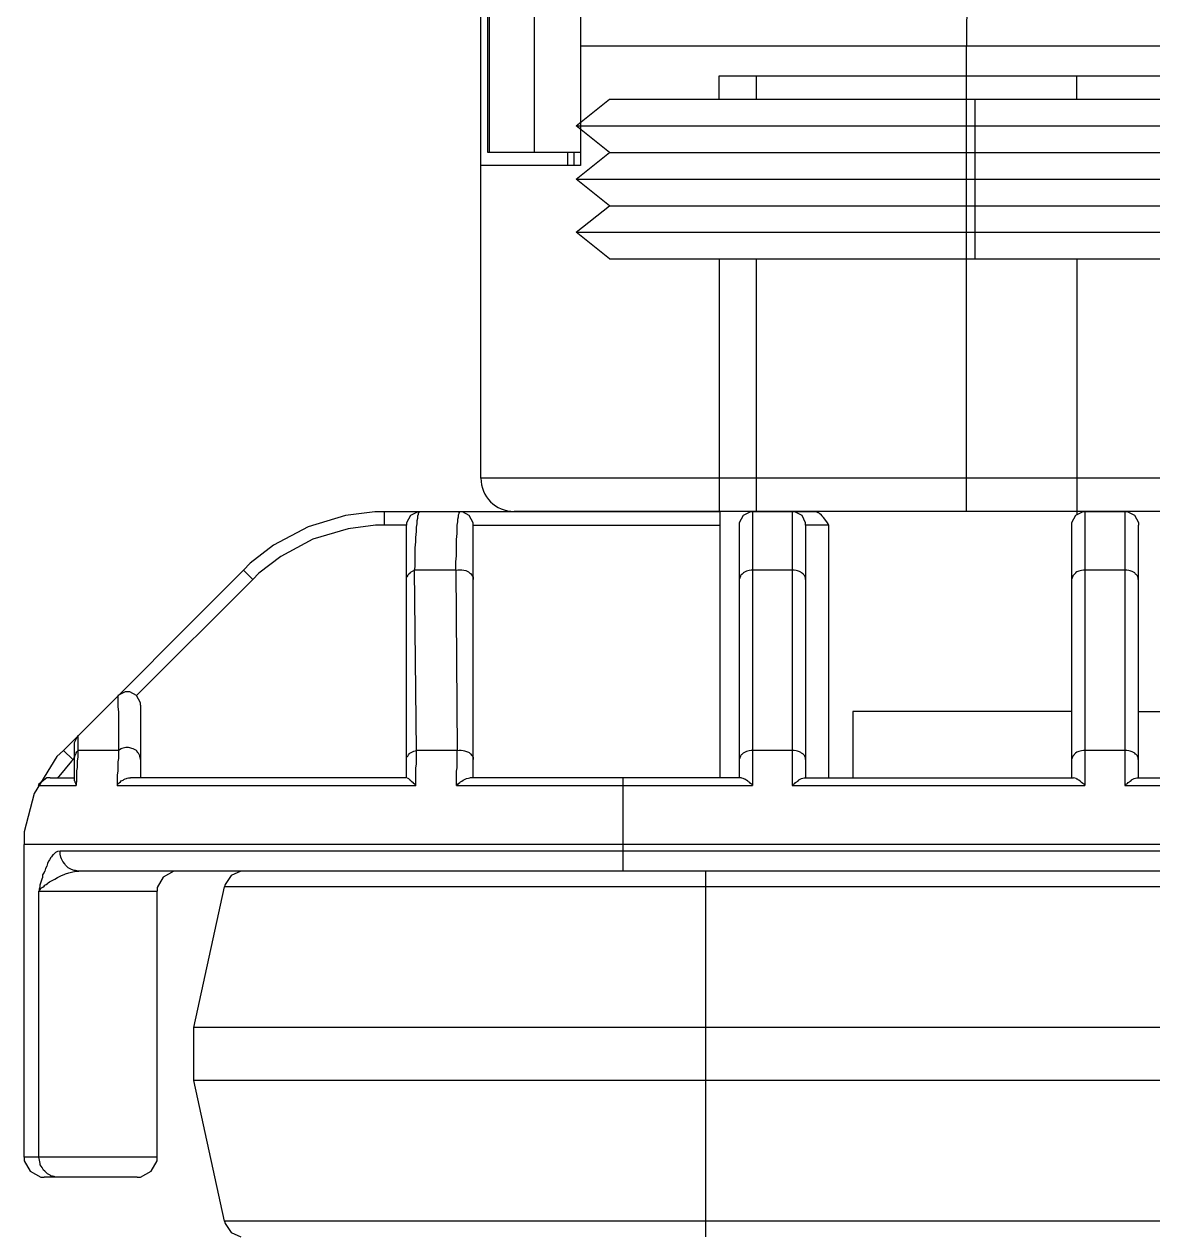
# Model space of a CAD drawing. Extents: x 69 to 1887, y 24 to 936.
# Drawn here: x 716.2 to 733.17, y 219.6 to 237.79 of the extents above; entities that cross this region are included whole.
import ezdxf

# ---------------------------------------------------------------- set-up
doc = ezdxf.new("R2010")
doc.units = 0
doc.layers.get('0').update_dxf_attribs({"linetype": 'CONTINUOUS'})
doc.layers.add('C00-00-00-BLACK', color=7, linetype='CONTINUOUS')

# ---------------------------------------------------------------- blocks, each defined once
blk = doc.blocks.new('418104880')
at = {"layer": 'C00-00-00-BLACK', "color": 7}
for points in [[(11.398, -20.972), (11.398, -26.471)], [(18.538, -21.037), (18.388, -20.972)], [(18.628, -21.174), (18.538, -21.037)], [(-17.852, -21.208), (18.638, -21.208)], [(18.638, -21.208), (18.628, -21.174)], [(18.638, -21.208), (19.098, -23.321)], [(19.738, -21.959), (19.648, -22.118)], [(19.898, -21.872), (19.738, -21.959)], [(19.948, -21.872), (19.898, -21.872)], [(19.948, -21.87), (21.348, -21.87)], [(19.948, -21.87), (19.948, -21.872)], [(21.128, -21.87), (21.138, -21.872)], [(21.138, -21.872), (21.188, -21.877)], [(21.188, -21.877), (21.198, -21.881)], [(21.198, -21.881), (21.248, -21.892)], [(21.248, -21.892), (21.258, -21.898)], [(21.258, -21.898), (21.298, -21.921)], [(21.298, -21.921), (21.308, -21.929)], [(21.308, -21.929), (21.338, -21.96)], [(21.338, -21.96), (21.358, -21.976)], [(21.398, -21.872), (21.348, -21.872)], [(21.358, -21.976), (21.378, -22.015)], [(21.378, -22.015), (21.408, -22.056)], [(21.558, -21.959), (21.398, -21.872)], [(21.648, -22.118), (21.558, -21.959)], [(19.648, -22.118), (19.648, -22.172)], [(19.648, -22.172), (21.648, -22.172)], [(19.648, -22.172), (19.648, -26.171)], [(21.408, -22.056), (21.408, -22.078)], [(21.408, -22.078), (21.418, -22.124)], [(21.418, -22.124), (21.428, -22.172)], [(21.428, -22.172), (21.428, -26.171)], [(21.648, -22.172), (21.648, -22.118)], [(21.648, -22.172), (21.648, -26.871)], [(-18.312, -23.321), (19.098, -23.321)], [(19.098, -23.321), (19.098, -24.12)], [(-18.312, -24.12), (19.098, -24.12)], [(19.098, -24.12), (18.638, -26.235)], [(21.428, -26.171), (19.648, -26.171)], [(19.648, -26.224), (19.648, -26.171)], [(21.408, -26.192), (21.398, -26.21)], [(21.418, -26.173), (21.408, -26.192)], [(21.428, -26.171), (21.418, -26.176)], [(21.428, -26.171), (21.418, -26.173)], [(21.418, -26.176), (21.418, -26.205)], [(-17.852, -26.235), (18.638, -26.235)], [(18.538, -26.404), (18.628, -26.269)], [(18.628, -26.269), (18.638, -26.235)], [(19.398, -26.471), (19.558, -26.382)], [(19.558, -26.382), (19.648, -26.224)], [(21.128, -26.384), (21.088, -26.403)], [(21.148, -26.374), (21.128, -26.384)], [(21.188, -26.35), (21.148, -26.374)], [(21.228, -26.331), (21.188, -26.35)], [(21.248, -26.321), (21.228, -26.331)], [(21.268, -26.31), (21.248, -26.321)], [(21.288, -26.296), (21.268, -26.31)], [(21.298, -26.285), (21.288, -26.296)], [(21.318, -26.271), (21.298, -26.285)], [(21.338, -26.257), (21.318, -26.271)], [(21.348, -26.246), (21.338, -26.257)], [(21.368, -26.231), (21.348, -26.246)], [(21.388, -26.217), (21.368, -26.231)], [(21.378, -26.353), (21.368, -26.382)], [(21.368, -26.382), (21.368, -26.413)], [(21.388, -26.327), (21.378, -26.353)], [(21.398, -26.21), (21.388, -26.217)], [(21.398, -26.296), (21.388, -26.327)], [(21.408, -26.266), (21.398, -26.296)], [(21.418, -26.205), (21.408, -26.236)], [(21.408, -26.236), (21.408, -26.266)], [(-20.042, -26.471), (20.828, -26.471)], [(12.648, -27.873), (12.648, -26.471)], [(18.348, -26.471), (18.388, -26.471)], [(18.388, -26.471), (18.538, -26.404)], [(19.348, -26.471), (19.398, -26.471)], [(20.868, -26.469), (20.828, -26.471)], [(20.828, -26.471), (20.838, -26.472)], [(20.838, -26.472), (20.878, -26.478)], [(20.918, -26.461), (20.868, -26.469)], [(20.878, -26.478), (20.898, -26.48)], [(20.898, -26.48), (20.938, -26.494)], [(20.938, -26.456), (20.918, -26.461)], [(20.978, -26.444), (20.938, -26.456)], [(20.938, -26.494), (20.948, -26.499)], [(20.948, -26.499), (20.988, -26.522)], [(21.028, -26.43), (20.978, -26.444)], [(20.988, -26.522), (20.998, -26.53)], [(20.998, -26.53), (21.028, -26.56)], [(21.048, -26.42), (21.028, -26.43)], [(21.028, -26.56), (21.038, -26.578)], [(21.088, -26.403), (21.048, -26.42)], [(21.298, -26.583), (21.308, -26.547)], [(21.308, -26.547), (21.328, -26.51)], [(21.328, -26.51), (21.338, -26.471)], [(21.348, -26.443), (21.338, -26.471)], [(21.368, -26.413), (21.348, -26.443)], [(21.038, -26.578), (21.068, -26.616)], [(21.068, -26.616), (21.088, -26.656)], [(21.088, -26.656), (21.098, -26.682)], [(21.098, -26.682), (21.108, -26.726)], [(21.108, -26.726), (21.108, -26.772)], [(21.178, -26.748), (21.208, -26.722)], [(21.178, -26.75), (21.178, -26.748)], [(21.208, -26.722), (21.218, -26.717)], [(21.218, -26.717), (21.238, -26.684)], [(21.238, -26.684), (21.248, -26.676)], [(21.248, -26.676), (21.268, -26.642)], [(21.268, -26.642), (21.278, -26.627)], [(21.278, -26.627), (21.298, -26.591)], [(21.298, -26.591), (21.298, -26.583)], [(-20.862, -26.871), (21.648, -26.871)], [(-20.322, -26.772), (21.108, -26.772)], [(21.108, -26.772), (21.148, -26.765)], [(21.148, -26.765), (21.178, -26.75)], [(21.648, -27.062), (21.648, -26.871)], [(21.498, -27.636), (21.648, -27.062)], [(21.158, -28.192), (21.498, -27.636)], [(5.098, -27.76), (0.698, -27.76)], [(5.018, -27.825), (4.998, -27.839)], [(4.998, -27.839), (4.998, -27.842)], [(5.028, -27.814), (5.018, -27.825)], [(5.048, -27.804), (5.028, -27.814)], [(5.058, -27.79), (5.048, -27.804)], [(5.078, -27.776), (5.058, -27.79)], [(5.088, -27.76), (5.078, -27.776)], [(5.098, -27.76), (5.088, -27.76)], [(5.098, -31.872), (5.098, -27.76)], [(10.098, -27.76), (5.698, -27.76)], [(5.698, -31.872), (5.698, -27.76)], [(5.698, -27.76), (5.708, -27.776)], [(5.708, -27.776), (5.728, -27.79)], [(5.728, -27.79), (5.748, -27.804)], [(5.748, -27.804), (5.758, -27.814)], [(5.758, -27.814), (5.768, -27.825)], [(5.768, -27.825), (5.788, -27.839)], [(5.788, -27.839), (5.798, -27.842)], [(10.018, -27.825), (9.998, -27.839)], [(9.998, -27.839), (9.998, -27.842)], [(10.028, -27.814), (10.018, -27.825)], [(10.048, -27.804), (10.028, -27.814)], [(10.058, -27.79), (10.048, -27.804)], [(10.078, -27.776), (10.058, -27.79)], [(10.098, -27.76), (10.078, -27.776)], [(10.098, -31.872), (10.098, -27.76)], [(15.148, -27.76), (10.698, -27.76)], [(10.698, -31.872), (10.698, -27.76)], [(10.698, -27.76), (10.698, -27.76)], [(10.698, -27.76), (10.708, -27.776)], [(10.708, -27.776), (10.728, -27.79)], [(10.728, -27.79), (10.738, -27.804)], [(10.738, -27.804), (10.758, -27.814)], [(10.758, -27.814), (10.768, -27.825)], [(10.768, -27.825), (10.788, -27.839)], [(10.788, -27.839), (10.798, -27.842)], [(15.048, -27.839), (15.038, -27.845)], [(15.068, -27.825), (15.048, -27.839)], [(15.088, -27.814), (15.068, -27.825)], [(15.098, -27.804), (15.088, -27.814)], [(15.118, -27.79), (15.098, -27.804)], [(15.128, -27.775), (15.118, -27.79)], [(15.148, -27.76), (15.128, -27.775)], [(15.148, -27.76), (15.148, -27.798)], [(15.148, -27.798), (15.148, -27.852)], [(20.248, -27.76), (15.758, -27.76)], [(15.758, -27.76), (15.758, -27.8)], [(15.768, -27.773), (15.758, -27.76)], [(15.758, -27.8), (15.758, -27.852)], [(15.778, -27.785), (15.768, -27.773)], [(15.798, -27.797), (15.778, -27.785)], [(15.798, -27.804), (15.798, -27.797)], [(15.818, -27.816), (15.798, -27.804)], [(15.828, -27.822), (15.818, -27.816)], [(15.838, -27.834), (15.828, -27.822)], [(15.838, -27.838), (15.838, -27.834)], [(15.858, -27.85), (15.838, -27.838)], [(20.158, -27.84), (20.148, -27.847)], [(20.188, -27.828), (20.158, -27.84)], [(20.198, -27.814), (20.188, -27.828)], [(20.218, -27.797), (20.198, -27.814)], [(20.238, -27.78), (20.218, -27.797)], [(20.248, -27.76), (20.238, -27.78)], [(20.248, -27.814), (20.248, -27.76)], [(20.248, -27.866), (20.248, -27.814)], [(20.868, -27.767), (20.858, -27.82)], [(20.858, -27.82), (20.858, -27.873)], [(21.438, -27.76), (20.868, -27.76)], [(20.868, -27.76), (20.868, -27.767)], [(20.868, -27.77), (20.868, -27.76)], [(20.868, -27.778), (20.868, -27.77)], [(20.878, -27.787), (20.868, -27.778)], [(20.878, -27.79), (20.878, -27.787)], [(20.878, -27.798), (20.878, -27.79)], [(20.888, -27.809), (20.878, -27.798)], [(20.888, -27.816), (20.888, -27.809)], [(20.888, -27.824), (20.888, -27.816)], [(20.898, -27.834), (20.888, -27.824)], [(20.898, -27.835), (20.898, -27.834)], [(20.898, -27.845), (20.898, -27.835)], [(21.308, -27.871), (21.428, -27.777)], [(21.428, -27.777), (21.438, -27.76)], [(4.918, -27.873), (0.868, -27.873)], [(4.898, -31.673), (4.898, -27.873)], [(4.938, -27.87), (4.918, -27.873)], [(4.958, -27.864), (4.938, -27.87)], [(4.978, -27.853), (4.958, -27.864)], [(4.998, -27.842), (4.978, -27.852)], [(4.978, -27.852), (4.978, -27.853)], [(5.798, -27.842), (5.808, -27.852)], [(5.808, -27.852), (5.818, -27.853)], [(5.818, -27.853), (5.828, -27.864)], [(5.828, -27.864), (5.848, -27.87)], [(5.848, -27.87), (5.868, -27.873)], [(9.918, -27.873), (5.868, -27.873)], [(5.898, -31.673), (5.898, -27.873)], [(9.188, -28.871), (9.188, -27.873)], [(9.548, -27.873), (9.548, -31.673)], [(9.898, -31.673), (9.898, -27.873)], [(9.938, -27.87), (9.918, -27.873)], [(9.958, -27.864), (9.938, -27.87)], [(9.978, -27.853), (9.958, -27.864)], [(9.998, -27.842), (9.978, -27.852)], [(9.978, -27.852), (9.978, -27.853)], [(10.798, -27.842), (10.808, -27.852)], [(10.808, -27.852), (10.818, -27.853)], [(10.818, -27.853), (10.838, -27.864)], [(10.838, -27.864), (10.858, -27.87)], [(10.858, -27.87), (10.868, -27.873)], [(10.868, -27.873), (14.948, -27.873)], [(10.898, -31.673), (10.898, -27.873)], [(11.188, -31.673), (11.188, -27.873)], [(14.898, -27.873), (14.898, -31.673)], [(14.968, -27.87), (14.948, -27.873)], [(14.998, -27.864), (14.968, -27.87)], [(15.018, -27.855), (14.998, -27.864)], [(14.998, -27.864), (14.998, -27.864)], [(15.038, -27.845), (15.018, -27.855)], [(15.148, -27.972), (15.138, -28.023)], [(15.148, -27.852), (15.148, -27.918)], [(15.148, -27.918), (15.148, -27.972)], [(15.758, -27.852), (15.758, -27.904)], [(15.758, -27.904), (15.758, -27.918)], [(15.758, -27.918), (15.758, -27.972)], [(15.758, -27.972), (15.758, -28.023)], [(15.858, -27.852), (15.858, -27.85)], [(15.868, -27.862), (15.858, -27.852)], [(15.878, -27.87), (15.868, -27.862)], [(15.868, -27.862), (15.868, -27.862)], [(15.888, -27.871), (15.878, -27.87)], [(15.888, -27.873), (15.888, -27.871)], [(15.898, -27.873), (20.048, -27.873)], [(15.898, -27.873), (15.898, -31.673)], [(19.898, -28.967), (19.898, -27.873)], [(20.078, -27.871), (20.048, -27.873)], [(20.098, -27.866), (20.078, -27.871)], [(20.108, -27.864), (20.098, -27.866)], [(20.128, -27.856), (20.108, -27.864)], [(20.148, -27.847), (20.128, -27.856)], [(20.238, -27.972), (20.248, -27.918)], [(20.238, -28.023), (20.238, -27.972)], [(20.248, -27.918), (20.248, -27.866)], [(20.858, -27.978), (20.848, -28.029)], [(20.858, -27.873), (20.858, -27.926)], [(20.858, -27.926), (20.858, -27.978)], [(20.898, -27.852), (20.898, -27.845)], [(20.898, -28.368), (20.898, -27.852)], [(21.258, -27.873), (20.898, -27.873)], [(20.938, -28.123), (21.128, -27.895)], [(21.128, -27.895), (21.148, -27.871)], [(21.258, -27.873), (21.258, -27.871)], [(21.258, -27.871), (21.308, -27.871)], [(4.898, -28.146), (4.898, -28.172)], [(4.898, -28.172), (4.898, -28.174)], [(4.898, -28.174), (4.908, -28.199)], [(4.908, -28.199), (4.908, -28.203)], [(4.908, -28.203), (4.928, -28.223)], [(5.858, -28.221), (5.878, -28.199)], [(5.878, -28.198), (5.888, -28.172)], [(5.878, -28.199), (5.878, -28.198)], [(5.888, -28.172), (5.898, -28.146)], [(9.898, -28.146), (9.898, -28.172)], [(9.898, -28.172), (9.898, -28.174)], [(9.898, -28.174), (9.908, -28.199)], [(9.908, -28.199), (9.908, -28.203)], [(9.908, -28.203), (9.928, -28.223)], [(10.868, -28.221), (10.878, -28.199)], [(10.878, -28.198), (10.888, -28.172)], [(10.878, -28.199), (10.878, -28.198)], [(10.888, -28.172), (10.898, -28.146)], [(14.898, -28.176), (14.898, -28.146)], [(14.908, -28.205), (14.898, -28.176)], [(14.898, -28.176), (14.898, -28.176)], [(15.138, -28.023), (15.138, -28.077)], [(15.138, -28.077), (15.138, -28.129)], [(15.138, -28.129), (15.138, -28.181)], [(15.138, -28.181), (15.138, -28.235)], [(15.758, -28.023), (15.748, -28.077)], [(15.748, -28.077), (15.748, -28.129)], [(15.748, -28.129), (15.748, -28.181)], [(15.748, -28.181), (15.748, -28.235)], [(15.878, -28.199), (15.868, -28.218)], [(15.888, -28.193), (15.878, -28.199)], [(15.898, -28.171), (15.888, -28.193)], [(15.898, -28.146), (15.898, -28.146)], [(15.898, -28.146), (15.898, -28.168)], [(15.898, -28.168), (15.898, -28.171)], [(19.898, -28.146), (19.898, -28.153)], [(19.898, -28.153), (19.908, -28.196)], [(19.908, -28.196), (19.908, -28.205)], [(20.228, -28.165), (20.238, -28.112)], [(20.228, -28.215), (20.228, -28.165)], [(20.238, -28.059), (20.238, -28.023)], [(20.238, -28.112), (20.238, -28.059)], [(20.848, -28.129), (20.838, -28.181)], [(20.838, -28.181), (20.838, -28.235)], [(20.848, -28.029), (20.848, -28.083)], [(20.848, -28.083), (20.848, -28.129)], [(20.898, -28.176), (20.888, -28.19)], [(20.888, -28.19), (20.888, -28.208)], [(20.898, -28.168), (20.918, -28.146)], [(20.898, -28.146), (20.898, -28.161)], [(20.898, -28.161), (20.898, -28.176)], [(20.918, -28.145), (20.938, -28.123)], [(20.918, -28.146), (20.918, -28.145)], [(20.918, -28.146), (21.058, -28.286)], [(21.058, -28.285), (21.158, -28.192)], [(4.928, -28.223), (4.938, -28.228)], [(4.938, -28.228), (4.948, -28.244)], [(4.948, -28.244), (4.968, -28.255)], [(4.968, -28.255), (4.988, -28.266)], [(4.988, -28.266), (5.018, -28.275)], [(5.018, -28.275), (5.038, -28.281)], [(5.038, -28.281), (5.068, -28.285)], [(5.068, -28.285), (5.098, -28.286)], [(5.098, -28.286), (5.698, -28.286)], [(5.698, -28.286), (5.718, -28.285)], [(5.718, -28.285), (5.748, -28.281)], [(5.748, -28.281), (5.768, -28.275)], [(5.768, -28.275), (5.788, -28.27)], [(5.788, -28.27), (5.818, -28.259)], [(5.818, -28.259), (5.838, -28.244)], [(5.838, -28.242), (5.858, -28.223)], [(5.838, -28.244), (5.838, -28.242)], [(5.858, -28.223), (5.858, -28.221)], [(9.928, -28.223), (9.928, -28.228)], [(9.928, -28.228), (9.958, -28.244)], [(9.958, -28.244), (9.968, -28.255)], [(9.968, -28.255), (9.988, -28.266)], [(9.988, -28.266), (10.018, -28.275)], [(10.018, -28.275), (10.038, -28.281)], [(10.038, -28.281), (10.068, -28.285)], [(10.068, -28.285), (10.098, -28.286)], [(10.098, -28.286), (10.698, -28.286)], [(10.698, -28.286), (10.718, -28.285)], [(10.718, -28.285), (10.748, -28.281)], [(10.748, -28.281), (10.768, -28.275)], [(10.768, -28.275), (10.788, -28.27)], [(10.788, -28.27), (10.808, -28.259)], [(10.808, -28.259), (10.838, -28.244)], [(10.838, -28.242), (10.858, -28.223)], [(10.838, -28.244), (10.838, -28.242)], [(10.858, -28.223), (10.868, -28.221)], [(14.918, -28.208), (14.908, -28.205)], [(14.938, -28.232), (14.918, -28.208)], [(14.938, -28.235), (14.938, -28.232)], [(14.958, -28.254), (14.938, -28.235)], [(14.968, -28.257), (14.958, -28.254)], [(14.998, -28.271), (14.968, -28.257)], [(15.028, -28.281), (14.998, -28.271)], [(15.048, -28.285), (15.028, -28.281)], [(15.078, -28.288), (15.048, -28.285)], [(15.108, -28.288), (15.078, -28.288)], [(15.138, -28.286), (15.108, -28.288)], [(15.138, -28.235), (15.138, -28.286)], [(15.138, -28.286), (15.748, -28.286)], [(15.158, -30.994), (15.138, -28.286)], [(15.748, -28.235), (15.748, -28.286)], [(15.768, -28.281), (15.748, -28.286)], [(15.748, -28.286), (15.778, -30.994)], [(15.788, -28.273), (15.768, -28.281)], [(15.808, -28.266), (15.788, -28.273)], [(15.828, -28.255), (15.808, -28.266)], [(15.848, -28.243), (15.828, -28.255)], [(15.858, -28.235), (15.848, -28.243)], [(15.868, -28.218), (15.858, -28.235)], [(18.348, -30.994), (21.058, -28.286)], [(19.908, -28.205), (19.928, -28.243)], [(19.928, -28.243), (19.938, -28.251)], [(19.938, -28.251), (19.958, -28.282)], [(19.958, -28.282), (19.968, -28.288)], [(19.968, -28.288), (20.008, -28.311)], [(20.008, -28.311), (20.028, -28.316)], [(20.028, -28.316), (20.058, -28.326)], [(20.058, -28.326), (20.078, -28.327)], [(20.078, -28.327), (20.118, -28.327)], [(20.118, -28.327), (20.138, -28.324)], [(20.138, -28.324), (20.178, -28.312)], [(20.178, -28.312), (20.188, -28.309)], [(20.188, -28.309), (20.228, -28.286)], [(20.228, -28.27), (20.228, -28.215)], [(20.228, -28.286), (20.228, -28.27)], [(20.228, -28.286), (20.838, -28.286)], [(20.228, -28.368), (20.228, -28.286)], [(20.228, -28.451), (20.228, -28.368)], [(20.838, -28.235), (20.838, -28.286)], [(20.848, -28.275), (20.838, -28.286)], [(20.838, -28.286), (20.838, -28.309)], [(20.838, -28.309), (20.838, -28.33)], [(20.838, -28.33), (20.838, -28.376)], [(20.838, -28.376), (20.838, -28.399)], [(20.858, -28.263), (20.848, -28.275)], [(20.868, -28.249), (20.858, -28.263)], [(20.878, -28.221), (20.868, -28.237)], [(20.868, -28.237), (20.868, -28.249)], [(20.888, -28.208), (20.878, -28.221)], [(20.898, -28.399), (20.898, -28.368)], [(21.058, -28.286), (21.058, -28.285)], [(20.228, -28.533), (20.228, -28.451)], [(20.228, -28.615), (20.228, -28.533)], [(20.838, -28.399), (20.838, -28.464)], [(20.838, -28.464), (20.838, -28.488)], [(20.838, -28.488), (20.838, -28.508)], [(20.838, -28.508), (20.848, -28.5)], [(20.838, -28.508), (20.838, -28.508)], [(20.848, -28.5), (20.898, -28.399)], [(20.228, -28.698), (20.228, -28.615)], [(20.228, -28.781), (20.228, -28.698)], [(4.898, -28.871), (0.898, -28.871)], [(5.898, -28.871), (9.188, -28.871)], [(20.228, -28.862), (20.228, -28.781)], [(20.238, -28.944), (20.228, -28.862)], [(19.958, -29.11), (18.208, -30.853)], [(19.898, -28.967), (19.898, -29.001)], [(19.898, -29.001), (19.958, -29.109)], [(19.958, -29.109), (20.058, -29.167)], [(20.228, -29.117), (20.238, -29.109)], [(20.238, -29.027), (20.238, -28.944)], [(20.238, -29.11), (20.238, -29.027)], [(20.058, -29.167), (20.098, -29.167)], [(20.098, -29.167), (20.128, -29.167)], [(20.128, -29.167), (20.228, -29.117)], [(4.898, -30.853), (4.898, -30.853)], [(4.898, -30.853), (4.898, -30.88)], [(4.898, -30.88), (4.898, -30.881)], [(4.898, -30.881), (4.908, -30.907)], [(4.908, -30.907), (4.908, -30.909)], [(4.908, -30.909), (4.928, -30.931)], [(4.928, -30.931), (4.938, -30.934)], [(5.838, -30.949), (5.858, -30.931)], [(5.858, -30.928), (5.878, -30.907)], [(5.858, -30.931), (5.858, -30.928)], [(5.878, -30.905), (5.888, -30.88)], [(5.878, -30.907), (5.878, -30.905)], [(5.888, -30.879), (5.898, -30.853)], [(5.888, -30.88), (5.888, -30.879)], [(9.898, -30.853), (9.898, -30.853)], [(9.898, -30.853), (9.898, -30.88)], [(9.898, -30.88), (9.898, -30.881)], [(9.898, -30.881), (9.908, -30.907)], [(9.908, -30.907), (9.908, -30.909)], [(9.908, -30.909), (9.928, -30.931)], [(9.928, -30.931), (9.928, -30.934)], [(10.838, -30.949), (10.858, -30.931)], [(10.858, -30.931), (10.868, -30.928)], [(10.868, -30.928), (10.878, -30.907)], [(10.878, -30.905), (10.888, -30.88)], [(10.878, -30.907), (10.878, -30.905)], [(10.888, -30.879), (10.898, -30.853)], [(10.888, -30.88), (10.888, -30.879)], [(14.898, -30.885), (14.898, -30.853)], [(14.898, -30.888), (14.898, -30.885)], [(14.918, -30.917), (14.898, -30.888)], [(14.918, -30.919), (14.918, -30.917)], [(14.938, -30.945), (14.918, -30.919)], [(15.878, -30.921), (15.858, -30.937)], [(15.888, -30.897), (15.878, -30.905)], [(15.878, -30.905), (15.878, -30.921)], [(15.898, -30.878), (15.888, -30.897)], [(15.898, -30.853), (15.898, -30.856)], [(15.898, -30.856), (15.898, -30.878)], [(18.118, -30.949), (18.208, -30.853)], [(18.208, -30.853), (18.348, -30.994)], [(4.938, -30.934), (4.948, -30.953)], [(4.948, -30.953), (4.968, -30.962)], [(4.968, -30.962), (4.988, -30.975)], [(4.988, -30.975), (5.018, -30.983)], [(5.018, -30.983), (5.038, -30.988)], [(5.038, -30.988), (5.068, -30.993)], [(5.068, -30.993), (5.098, -30.994)], [(5.098, -30.994), (5.698, -30.994)], [(5.698, -30.994), (5.718, -30.993)], [(5.718, -30.993), (5.748, -30.989)], [(5.748, -30.989), (5.768, -30.983)], [(5.768, -30.983), (5.788, -30.978)], [(5.788, -30.978), (5.818, -30.967)], [(5.818, -30.967), (5.838, -30.953)], [(5.838, -30.953), (5.838, -30.949)], [(9.928, -30.934), (9.958, -30.953)], [(9.958, -30.953), (9.968, -30.962)], [(9.968, -30.962), (9.988, -30.975)], [(9.988, -30.975), (10.018, -30.983)], [(10.018, -30.983), (10.038, -30.988)], [(10.038, -30.988), (10.068, -30.993)], [(10.068, -30.993), (10.098, -30.994)], [(10.098, -30.994), (10.698, -30.994)], [(10.698, -30.994), (10.718, -30.993)], [(10.718, -30.993), (10.748, -30.989)], [(10.748, -30.989), (10.768, -30.983)], [(10.768, -30.983), (10.788, -30.978)], [(10.788, -30.978), (10.808, -30.967)], [(10.808, -30.967), (10.838, -30.953)], [(10.838, -30.953), (10.838, -30.949)], [(14.948, -30.949), (14.938, -30.945)], [(14.968, -30.969), (14.948, -30.949)], [(14.978, -30.973), (14.968, -30.969)], [(15.008, -30.987), (14.978, -30.973)], [(15.038, -30.996), (15.008, -30.987)], [(15.068, -30.999), (15.038, -30.996)], [(15.098, -30.999), (15.068, -30.999)], [(15.128, -30.998), (15.098, -30.999)], [(15.158, -30.994), (15.128, -30.998)], [(15.158, -30.994), (15.778, -30.994)], [(15.158, -30.994), (15.158, -31.03)], [(15.158, -31.03), (15.158, -31.119)], [(15.778, -30.994), (15.768, -31.046)], [(15.768, -31.046), (15.768, -31.136)], [(15.788, -30.987), (15.778, -30.994)], [(15.808, -30.978), (15.788, -30.987)], [(15.828, -30.969), (15.808, -30.978)], [(15.838, -30.959), (15.828, -30.969)], [(15.858, -30.946), (15.838, -30.959)], [(15.858, -30.937), (15.858, -30.946)], [(17.788, -31.201), (18.118, -30.949)], [(17.898, -31.368), (18.248, -31.098)], [(18.248, -31.098), (18.348, -30.993)], [(15.158, -31.119), (15.148, -31.208)], [(15.148, -31.208), (15.148, -31.214)], [(15.148, -31.214), (15.148, -31.303)], [(15.768, -31.136), (15.768, -31.224)], [(15.768, -31.224), (15.768, -31.24)], [(15.768, -31.24), (15.768, -31.328)], [(17.308, -31.458), (17.788, -31.201)], [(15.148, -31.457), (15.138, -31.544)], [(15.148, -31.303), (15.148, -31.392)], [(15.148, -31.392), (15.148, -31.457)], [(15.768, -31.328), (15.758, -31.418)], [(15.758, -31.418), (15.758, -31.484)], [(16.778, -31.617), (17.308, -31.458)], [(17.378, -31.644), (17.898, -31.368)], [(15.138, -31.544), (15.138, -31.61)], [(15.138, -31.61), (15.138, -31.669)], [(15.748, -31.639), (15.738, -31.693)], [(15.758, -31.484), (15.748, -31.574)], [(15.748, -31.574), (15.748, -31.639)], [(16.368, -31.672), (16.778, -31.617)], [(16.818, -31.814), (17.378, -31.644)], [(4.898, -31.673), (4.888, -31.673)], [(4.888, -31.673), (4.888, -31.707)], [(4.888, -31.707), (4.948, -31.814)], [(4.948, -31.814), (5.058, -31.872)], [(5.728, -31.872), (5.838, -31.814)], [(5.818, -35.674), (5.818, -31.826)], [(5.838, -31.814), (5.898, -31.707)], [(5.898, -31.707), (5.898, -31.673)], [(9.548, -31.673), (9.898, -31.673)], [(9.548, -31.673), (9.558, -31.693)], [(9.558, -31.693), (9.578, -31.719)], [(9.578, -31.719), (9.598, -31.744)], [(9.598, -31.744), (9.608, -31.761)], [(9.608, -31.761), (9.628, -31.784)], [(9.628, -31.784), (9.648, -31.807)], [(9.648, -31.807), (9.648, -31.812)], [(9.648, -31.812), (9.668, -31.834)], [(9.668, -31.834), (9.678, -31.837)], [(9.678, -31.837), (9.698, -31.854)], [(9.898, -31.673), (9.898, -31.673)], [(9.898, -31.673), (9.898, -31.707)], [(9.898, -31.707), (9.948, -31.814)], [(9.948, -31.814), (10.058, -31.872)], [(10.728, -31.872), (10.838, -31.814)], [(10.838, -31.814), (10.898, -31.707)], [(10.898, -31.707), (10.898, -31.673)], [(14.898, -31.673), (11.188, -31.673)], [(11.188, -31.769), (11.188, -31.673)], [(11.188, -31.783), (11.188, -31.769)], [(11.188, -31.814), (11.188, -31.783)], [(11.188, -31.828), (11.188, -31.814)], [(11.188, -31.849), (11.188, -31.828)], [(14.898, -31.673), (14.898, -31.707)], [(14.898, -31.707), (14.958, -31.814)], [(14.958, -31.814), (15.058, -31.872)], [(15.118, -31.825), (15.108, -31.847)], [(15.128, -31.762), (15.118, -31.795)], [(15.118, -31.795), (15.118, -31.825)], [(15.138, -31.669), (15.128, -31.719)], [(15.128, -31.719), (15.128, -31.762)], [(15.728, -31.81), (15.718, -31.834)], [(15.718, -31.834), (15.718, -31.852)], [(15.738, -31.74), (15.728, -31.778)], [(15.728, -31.778), (15.728, -31.81)], [(15.728, -31.872), (15.838, -31.814)], [(15.738, -31.693), (15.738, -31.74)], [(15.838, -31.814), (15.898, -31.707)], [(15.898, -31.673), (16.228, -31.673)], [(15.898, -31.707), (15.898, -31.673)], [(16.228, -31.673), (16.228, -31.672)], [(16.228, -31.672), (16.368, -31.672)], [(16.228, -31.673), (16.228, -31.872)], [(16.378, -31.872), (16.818, -31.814)], [(5.058, -31.872), (5.098, -31.872)], [(5.098, -31.872), (5.698, -31.872)], [(5.698, -31.872), (5.728, -31.872)], [(9.698, -31.854), (9.708, -31.856)], [(9.708, -31.856), (9.728, -31.867)], [(9.728, -31.867), (9.728, -31.867)], [(9.728, -31.867), (9.768, -31.872)], [(9.768, -31.872), (10.698, -31.872)], [(10.058, -31.872), (10.098, -31.872)], [(10.638, -31.872), (10.638, -35.674)], [(10.698, -31.872), (10.728, -31.872)], [(11.188, -31.857), (11.188, -31.849)], [(11.188, -31.867), (11.188, -31.857)], [(11.188, -31.871), (11.188, -31.867)], [(11.188, -31.872), (11.188, -31.871)], [(11.188, -31.872), (16.228, -31.872)], [(11.198, -35.674), (11.198, -31.872)], [(15.058, -31.872), (15.098, -31.872)], [(15.108, -31.861), (15.098, -31.865)], [(15.098, -31.865), (15.098, -31.87)], [(15.098, -31.87), (15.098, -31.872)], [(15.098, -31.872), (15.098, -31.872)], [(15.108, -31.847), (15.108, -31.861)], [(15.708, -31.864), (15.698, -31.871)], [(15.698, -31.871), (15.698, -31.872)], [(15.698, -31.872), (15.728, -31.872)], [(15.718, -31.852), (15.708, -31.864)], [(16.228, -31.872), (16.378, -31.872)], [(12.848, -35.674), (-12.062, -35.674)], [(7.348, -35.674), (7.348, -38.073)], [(12.848, -35.674), (13.348, -36.074)], [(13.348, -36.074), (-12.562, -36.074)], [(13.348, -36.074), (12.848, -36.472)], [(12.848, -36.472), (-12.062, -36.472)], [(12.848, -36.472), (13.348, -36.873)], [(13.348, -36.873), (-12.562, -36.873)], [(13.348, -36.873), (12.848, -37.273)], [(12.848, -37.273), (-12.062, -37.273)], [(12.848, -37.273), (13.348, -37.673)], [(13.348, -37.673), (-12.562, -37.673)], [(13.348, -37.673), (12.848, -38.073)], [(12.848, -38.073), (-12.062, -38.073)], [(5.818, -38.073), (5.818, -38.424)], [(10.638, -38.073), (10.638, -38.424)], [(11.198, -38.073), (11.198, -38.424)], [(11.198, -38.424), (-10.412, -38.424)]]:
    blk.add_lwpolyline(points, dxfattribs=at)
blk = doc.blocks.new('418105040')
at = {"color": 7, "linetype": 'Continuous'}
for p, q in [((-13.926, 15.609), (13.774, 15.609)), ((6.974, 15.609), (6.974, 8.609)), ((-14.426, 15.109), (14.274, 15.109)), ((14.274, 15.109), (14.274, 2.309)), ((12.774, 7.509), (12.774, 10.409)), ((12.774, 10.409), (14.274, 10.409)), ((12.874, 10.209), (12.874, 10.409)), ((12.974, 10.209), (12.974, 10.409)), ((14.174, 10.209), (12.774, 10.209)), ((13.471, 7.709), (13.471, 10.209)), ((14.149, 7.709), (14.149, 10.209)), ((14.174, 7.709), (14.174, 10.209)), ((12.774, 8.609), (2.924, 8.609))]:
    blk.add_line(p, q, dxfattribs=at)
blk.add_arc((13.774, 15.109), 0.5, 0, 90, dxfattribs=at)
at = {"color": 7, "linetype": 'Continuous', "start_tangent": (0.505732, 0.86269), "end_tangent": (-0.000049, 1)}
blk.add_spline([(5.375, 2.113), (5.714, 2.749), (6.023, 3.451), (6.297, 4.212), (6.531, 5.023), (6.72, 5.878), (6.858, 6.767), (6.974, 8.609)], degree=3, dxfattribs=at)

msp = doc.modelspace()

# ---------------------------------------------------------------- block references
at = {"color": 1, "lineweight": 20, "rotation": 180}
for name, p in [('418105040', (737.34, 246.08)), ('418104880', (737.847, 198.594))]:
    msp.add_blockref(name, p, dxfattribs=at)

doc.saveas('drawing.dxf')
